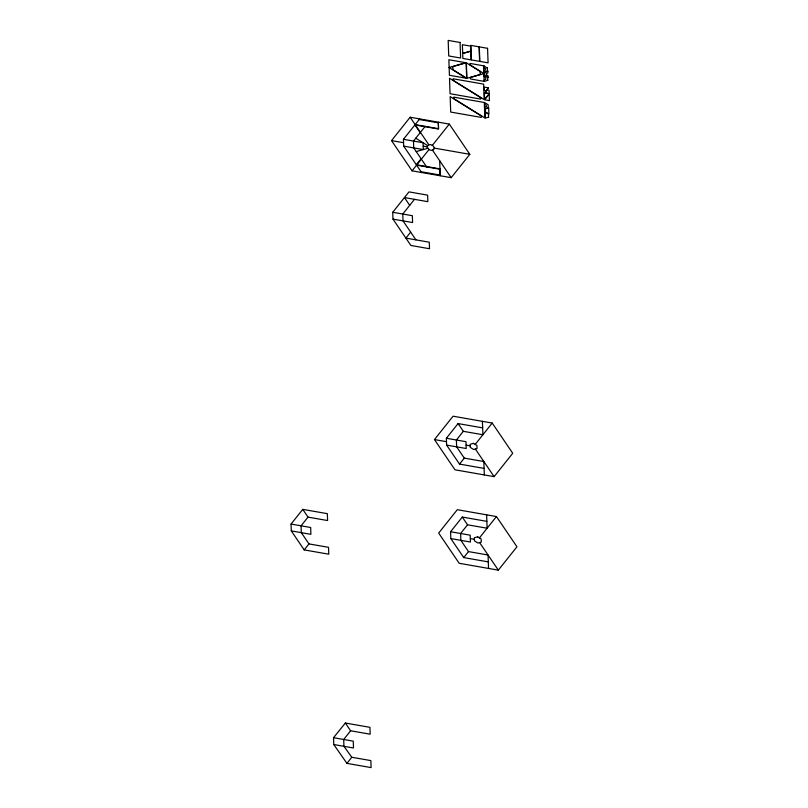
<?xml version="1.0" encoding="UTF-8"?>
<svg xmlns="http://www.w3.org/2000/svg" width="808" height="808" viewBox="0 0 808 808"><rect width="100%" height="100%" fill="white"/><g stroke="black" fill="none" stroke-linecap="round" stroke-linejoin="round"><path stroke-width="1.21" d="M487.476 70.993L484.063 72.114L484.002 70.397L485.487 69.973L485.436 68.589L483.901 67.63L483.921 65.741M488.133 77.265L484.598 75.285L484.568 72.023M487.396 71.154L487.365 67.892M487.81 80.285L484.386 81.406L484.325 79.689L485.82 79.265L485.77 77.891L484.234 76.932L484.245 75.043M488.052 77.437L487.992 75.72L486.456 74.76L486.487 73.205M486.406 73.377L487.891 72.952L487.911 71.064M487.729 80.457L487.699 77.184M350.611 730.775L343.703 739.482L343.945 746.319L351.793 757.268L370.862 760.601L371.104 767.6L346.935 763.368L333.775 744.532L333.532 737.694L345.349 723.029L369.933 727.331L370.175 734.199L350.611 730.775L345.349 723.029M391.526 140.602L410.151 117.241L449.299 124.089L469.812 154.318L451.187 177.679L412.05 170.831L391.526 140.602L403.566 142.713M421.584 172.498L403.687 146.127L403.445 139.299L419.695 118.907M425.19 126.361L413.484 141.057L413.726 147.894L426.624 166.892M421.099 158.752L416.322 164.741L439.906 168.872L440.128 175.063M412.05 170.831L429.058 149.49A2.798 2.02 24.4 0 0 432.452 150.086L451.187 177.679M429.058 149.49L427.301 147.551L427.25 146.177L428.886 144.834A2.798 2.02 24.4 0 1 432.29 145.43L449.299 124.089M410.656 232.118L405.879 238.108L429.28 242.208L429.513 248.733L410.878 245.47L392.981 219.109L392.739 212.272L408.989 191.88L427.624 195.152L427.846 201.677L404.454 197.576L409.707 205.333M414.484 199.334L402.778 214.029L403.02 220.867L415.918 239.865M308.02 517.11L301.081 525.816L301.323 532.654L308.969 543.905L328.533 547.329L328.775 554.197L304.192 549.895L291.294 530.896L291.052 524.059L302.758 509.363L327.341 513.666L327.583 520.544L308.02 517.11L302.758 509.363M434.451 439.572L453.076 416.201L492.213 423.059L512.726 453.278L494.112 476.649L454.965 469.791L434.451 439.572L446.491 441.683M484.093 468.398L459.51 464.095L446.612 445.097L446.37 438.259L458.075 423.574L482.659 427.876M482.426 421.342L482.901 434.744L463.337 431.321L456.399 440.017L456.641 446.854L464.277 458.106L483.851 461.53L484.315 474.932M459.51 464.095L464.277 458.106M475.205 444.4L492.213 423.059M488.305 561.893L463.721 557.581L450.824 538.582L450.581 531.745L462.287 517.059L486.87 521.362M486.638 514.837L487.113 528.23L467.549 524.806L460.621 533.502L460.863 540.34L468.499 551.591L488.062 555.025L488.537 568.428M479.427 537.896L496.435 516.554L516.948 546.774L498.324 570.145L459.186 563.287L438.673 533.068L457.298 509.696L496.435 516.554M346.935 763.368L351.793 757.268M304.192 549.895L308.969 543.905M463.721 557.581L468.499 551.591M449.137 67.468L465.812 62.701L448.864 59.731L449.41 75.285L466.368 78.255L449.137 67.549M484.497 72.195L487.83 71.235M416.231 151.591L427.796 148.278M419.221 119.503L438.35 122.856L438.502 129.028L414.918 124.907L420.18 132.653M415.15 124.604L438.552 128.704L438.32 122.17M403.445 139.299L423.059 142.733L423.301 149.571L403.687 146.127M423.18 146.147L427.27 146.864M432.29 145.43A2.798 2.02 24.4 0 1 434.068 148.056L469.812 154.318M416.585 165.135L439.986 169.226M421.059 171.73L440.198 175.073M392.739 212.272L412.353 215.706L412.595 222.543L392.981 219.109M446.37 438.259L465.984 441.693L466.216 448.531L446.612 445.097M466.095 445.117L470.195 445.834M450.581 531.745L470.195 535.179L470.438 542.016L450.824 538.582M470.317 538.603L474.417 539.32M291.052 524.059L310.666 527.493L310.898 534.33L291.294 530.896M333.532 737.694L353.258 741.148L353.5 747.986L333.775 744.532M483.841 65.913L487.295 68.064M484.174 75.215L487.618 77.356M415.756 138.198L427.705 145.612M410.151 117.241L428.886 144.834M458.075 423.574L463.337 431.321M475.367 449.046L494.112 476.649M462.287 517.059L467.549 524.806M479.588 542.542L498.324 570.145M439.683 160.742L440.219 175.76M434.068 148.056A2.798 2.02 24.4 0 1 432.452 150.086M453.157 79.548L452.743 80.063L484.204 99.606L483.649 84.143L453.126 78.79L453.157 79.548M470.074 64.196L469.67 64.711L483.901 73.558L470.125 77.578L470.599 78.992L484.174 81.376L483.618 65.822L470.054 63.448L470.074 64.196M453.803 97.889L453.389 98.414L484.851 117.958L484.305 102.485L453.773 97.142L453.803 97.889M488.476 87.86L485.972 91.011L484.275 90.345L484.154 87.102L488.476 87.86M487.355 89.627L484.84 92.779L489.163 93.536L489.052 90.304L487.355 89.627M480.972 97.798L480.588 99.061L450.056 93.718L449.511 78.245L480.972 97.798M489.173 93.708L484.618 99.424L484.386 92.87L489.173 93.708M489.183 94.051L484.628 99.768L489.416 100.606L489.183 94.051M481.619 116.14L481.235 117.412L450.712 112.07L450.167 96.596L481.619 116.14M470.811 51.035L462.691 53.358L462.378 44.693L470.64 46.137L470.811 51.035M470.822 51.207L462.691 53.53L462.863 58.428L471.125 59.883L470.822 51.207M466.135 62.802L452.359 66.741A2.798 2.02 24.4 0 1 452.45 69.417L466.681 78.265L466.135 62.802M480.679 74.366L466.893 78.305L466.347 62.832L480.578 71.68A2.798 2.02 24.4 0 0 480.679 74.366M486.345 106.676L484.861 107.1L484.921 108.817L488.254 107.858L488.143 104.767L484.699 102.616L484.76 104.333L486.295 105.293L486.345 106.676M488.689 107.939L485.345 108.888L485.457 111.989L488.911 114.14L488.689 107.939M488.587 117.16L485.244 118.109L485.022 111.918L488.476 114.059L488.587 117.16M473.478 443.329L470.145 444.279L470.246 447.38L473.7 449.521L477.043 448.571L476.932 445.471L473.478 443.329M477.7 536.825L474.357 537.775L474.468 540.875L477.922 543.016L481.265 542.067L481.154 538.966L477.7 536.825M460.075 42.481L448.177 40.4L448.723 55.954L460.621 58.035L460.075 42.481M479.094 46.834L470.832 45.389L471.347 59.913L479.609 61.368L479.094 46.834M487.567 48.318L479.306 46.874L479.821 61.398L488.082 62.852L487.567 48.318"/></g></svg>
